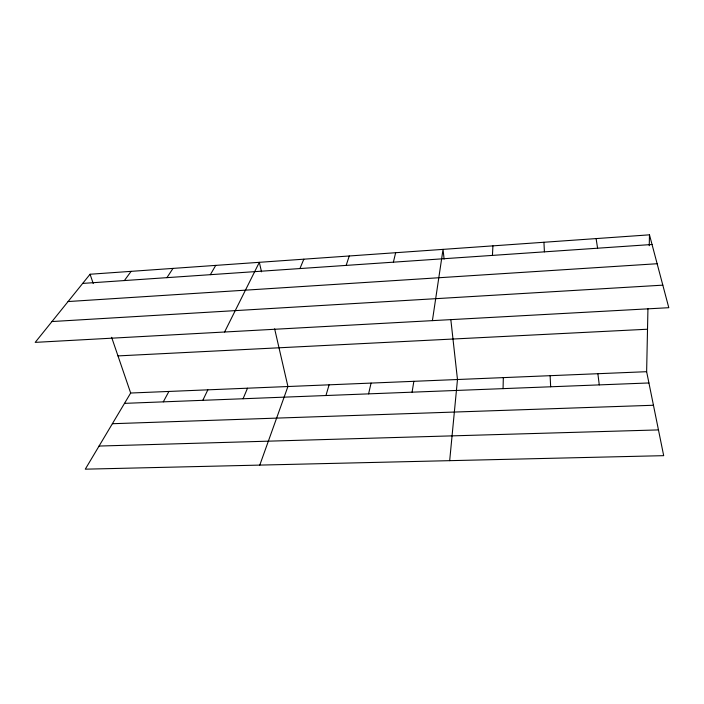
<?xml version="1.0" encoding="UTF-8"?>
<svg xmlns="http://www.w3.org/2000/svg" width="704" height="704" viewBox="0 0 704 704"><rect width="100%" height="100%" fill="white"/><g stroke="black" fill="none" stroke-linecap="round" stroke-linejoin="round"><path stroke-width="1.06" d="M111.619 337.295L130.671 393.026L85.281 469.172L663.687 455.664L646.633 371.694L647.944 308.704M649.246 245.722L649.475 234.828L90.068 274.243L35.2 342.373L668.8 307.701L649.475 234.828M503.061 388.634L503.325 377.617M492.439 255.402L492.923 245.854M449.68 460.662L457.477 379.518L450.833 319.634M432.406 320.637L443.036 249.374L444.118 259.116M412.078 392.172L413.855 381.322M368.588 393.862L371.078 383.09M393.378 262.178L395.657 252.71M325.943 395.525L329.102 384.824M346.157 265.399L349.263 255.983M259.785 465.098L287.927 386.522L274.639 328.821M299.93 268.567L303.829 259.186M243.082 398.746L247.509 388.194M202.814 400.312L207.847 389.831M224.585 332.006L259.327 262.319L261.518 271.823M163.302 401.852L168.907 391.442M210.346 274.692L215.723 265.39M166.918 277.658L172.999 268.4M124.37 280.57L131.12 271.357M82.676 283.413L652.036 244.49M68.077 301.55L657.14 263.727M51.973 321.543L662.816 285.155M117.982 355.907L647.513 329.226M130.671 393.026L646.633 371.694M124.511 403.366L648.921 382.958M112.376 423.72L653.453 405.258M99.062 446.054L658.46 429.915M90.068 274.243L93.245 283.545M596.103 238.586L597.599 248.213M597.872 373.71L599.271 384.886M543.937 242.264L544.421 251.847M550.114 375.69L550.66 386.778"/></g></svg>
